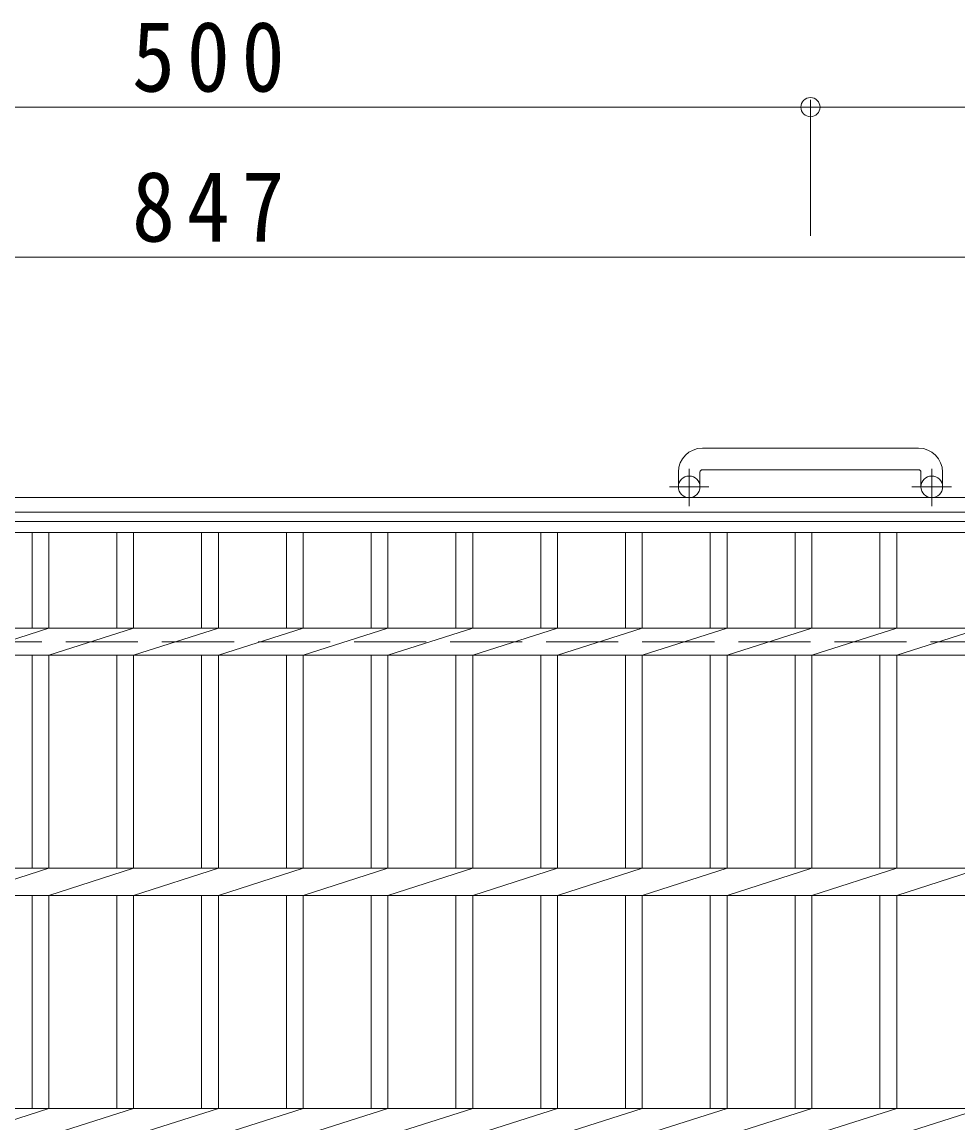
# Model space of a CAD drawing. Units: millimetres at full size, sheet at 1:10. Extents: x -1583 to 1722, y -1939 to 1679.
# Drawn here: x -865.3 to -475.6, y 1221.3 to 1679.4 of the extents above; entities that cross this region are included whole.
import ezdxf

# ---------------------------------------------------------------- set-up
doc = ezdxf.new("R2010")
doc.units = ezdxf.units.MM
doc.header["$LTSCALE"] = 10
doc.header["$PDMODE"] = 32
doc.header["$PDSIZE"] = 8
doc.linetypes.add('CHAIN1', pattern=[8, 5, -1, 1, -1])
doc.linetypes.add('DASHED3', pattern=[4, 3, -1])
for name, color, linetype, lineweight in [('C-1', 2, 'Continuous', 9), ('C-2', 3, 'Continuous', 9), ('C-4', 7, 'Continuous', 9)]:
    doc.layers.add(name, color=color, linetype=linetype, lineweight=lineweight)
doc.styles.add('ＭＳ ゴシック', font='')
doc.styles.get('ＭＳ ゴシック').set_extended_font_data('MS Gothic')

msp = doc.modelspace()

# ---------------------------------------------------------------- linework, layer by layer
at = {"layer": 'C-1'}
for p, q in [((-492.07, 1501.91), (-582.07, 1501.91)), ((-592.07, 1491.91), (-592.07, 1485.81)), ((-583.07, 1491.91), (-583.07, 1485.81)), ((-582.07, 1492.91), (-492.07, 1492.91)), ((-491.07, 1491.91), (-491.07, 1485.81)), ((-482.07, 1491.91), (-482.07, 1485.81)), ((-1297.07, 1481.31), (-277.07, 1481.31)), ((-1291.07, 1475.31), (-283.07, 1475.31))]:
    msp.add_line(p, q, dxfattribs=at)
at = {"layer": 'C-1', "linetype": 'CHAIN1'}
for p, q in [((-587.57, 1477.71), (-587.57, 1493.3)), ((-486.57, 1477.71), (-486.57, 1493.3)), ((-579.41, 1485.81), (-595.81, 1485.81)), ((-478.41, 1485.81), (-494.81, 1485.81))]:
    msp.add_line(p, q, dxfattribs=at)
at = {"layer": 'C-1', "linetype": 'DASHED3'}
msp.add_lwpolyline([(-337.07, 1421.31), (-1237.07, 1421.31), (-1237.07, 521.31), (-337.07, 521.31)], dxfattribs=at)
at = {"layer": 'C-1'}
for centre in [(-587.57, 1485.81), (-486.57, 1485.81)]:
    msp.add_circle(centre, 4.5, dxfattribs=at)
for centre, radius, start, end in [((-582.07, 1491.91), 10, 90, 180), ((-492.07, 1491.91), 10, 0, 90), ((-582.07, 1491.91), 1, 90, 180), ((-492.07, 1491.91), 1, 0, 90)]:
    msp.add_arc(centre, radius, start, end, dxfattribs=at)
at = {"layer": 'C-2'}
for p, q in [((-1284.57, 1471.31), (-289.57, 1471.31)), ((-1284.57, 1466.81), (-289.57, 1466.81)), ((-861.17, 1426.96), (-861.17, 1466.81)), ((-854.17, 1426.96), (-854.17, 1466.81)), ((-825.87, 1426.96), (-825.87, 1466.81)), ((-818.87, 1426.96), (-818.87, 1466.81)), ((-790.57, 1426.96), (-790.57, 1466.81)), ((-783.57, 1426.96), (-783.57, 1466.81)), ((-755.27, 1426.96), (-755.27, 1466.81)), ((-748.27, 1426.96), (-748.27, 1466.81)), ((-719.97, 1426.96), (-719.97, 1466.81)), ((-712.97, 1426.96), (-712.97, 1466.81)), ((-684.67, 1426.96), (-684.67, 1466.81)), ((-677.67, 1426.96), (-677.67, 1466.81)), ((-649.37, 1426.96), (-649.37, 1466.81)), ((-642.37, 1426.96), (-642.37, 1466.81)), ((-614.07, 1426.96), (-614.07, 1466.81)), ((-607.07, 1426.96), (-607.07, 1466.81)), ((-578.77, 1426.96), (-578.77, 1466.81)), ((-571.77, 1426.96), (-571.77, 1466.81)), ((-543.47, 1426.96), (-543.47, 1466.81)), ((-536.47, 1426.96), (-536.47, 1466.81)), ((-508.17, 1426.96), (-508.17, 1466.81)), ((-501.17, 1426.96), (-501.17, 1466.81)), ((-1178.77, 1426.96), (-395.37, 1426.96)), ((-889.47, 1415.66), (-854.17, 1426.96)), ((-854.17, 1415.66), (-818.87, 1426.96)), ((-818.87, 1415.66), (-783.57, 1426.96)), ((-783.57, 1415.66), (-748.27, 1426.96)), ((-748.27, 1415.66), (-712.97, 1426.96)), ((-712.97, 1415.66), (-677.67, 1426.96)), ((-677.67, 1415.66), (-642.37, 1426.96)), ((-642.37, 1415.66), (-607.07, 1426.96)), ((-607.07, 1415.66), (-571.77, 1426.96)), ((-571.77, 1415.66), (-536.47, 1426.96)), ((-536.47, 1415.66), (-501.17, 1426.96)), ((-501.17, 1415.66), (-465.87, 1426.96)), ((-1178.77, 1415.66), (-395.37, 1415.66)), ((-861.17, 1326.96), (-861.17, 1415.66)), ((-854.17, 1326.96), (-854.17, 1415.66)), ((-825.87, 1326.96), (-825.87, 1415.66)), ((-818.87, 1326.96), (-818.87, 1415.66)), ((-790.57, 1326.96), (-790.57, 1415.66)), ((-783.57, 1326.96), (-783.57, 1415.66)), ((-755.27, 1326.96), (-755.27, 1415.66)), ((-748.27, 1326.96), (-748.27, 1415.66)), ((-719.97, 1326.96), (-719.97, 1415.66)), ((-712.97, 1326.96), (-712.97, 1415.66)), ((-684.67, 1326.96), (-684.67, 1415.66)), ((-677.67, 1326.96), (-677.67, 1415.66)), ((-649.37, 1326.96), (-649.37, 1415.66)), ((-642.37, 1326.96), (-642.37, 1415.66)), ((-614.07, 1326.96), (-614.07, 1415.66)), ((-607.07, 1326.96), (-607.07, 1415.66)), ((-578.77, 1326.96), (-578.77, 1415.66)), ((-571.77, 1326.96), (-571.77, 1415.66)), ((-543.47, 1326.96), (-543.47, 1415.66)), ((-536.47, 1326.96), (-536.47, 1415.66)), ((-508.17, 1326.96), (-508.17, 1415.66)), ((-501.17, 1326.96), (-501.17, 1415.66)), ((-1284.57, 1326.96), (-289.57, 1326.96)), ((-889.47, 1315.66), (-854.17, 1326.96)), ((-854.17, 1315.66), (-818.87, 1326.96)), ((-818.87, 1315.66), (-783.57, 1326.96)), ((-783.57, 1315.66), (-748.27, 1326.96)), ((-748.27, 1315.66), (-712.97, 1326.96)), ((-712.97, 1315.66), (-677.67, 1326.96)), ((-677.67, 1315.66), (-642.37, 1326.96)), ((-642.37, 1315.66), (-607.07, 1326.96)), ((-607.07, 1315.66), (-571.77, 1326.96)), ((-571.77, 1315.66), (-536.47, 1326.96)), ((-536.47, 1315.66), (-501.17, 1326.96)), ((-501.17, 1315.66), (-465.87, 1326.96)), ((-1284.57, 1315.66), (-289.57, 1315.66)), ((-861.17, 1226.96), (-861.17, 1315.66)), ((-854.17, 1226.96), (-854.17, 1315.66)), ((-825.87, 1226.96), (-825.87, 1315.66)), ((-818.87, 1226.96), (-818.87, 1315.66)), ((-790.57, 1226.96), (-790.57, 1315.66)), ((-783.57, 1226.96), (-783.57, 1315.66)), ((-755.27, 1226.96), (-755.27, 1315.66)), ((-748.27, 1226.96), (-748.27, 1315.66)), ((-719.97, 1226.96), (-719.97, 1315.66)), ((-712.97, 1226.96), (-712.97, 1315.66)), ((-684.67, 1226.96), (-684.67, 1315.66)), ((-677.67, 1226.96), (-677.67, 1315.66)), ((-649.37, 1226.96), (-649.37, 1315.66)), ((-642.37, 1226.96), (-642.37, 1315.66)), ((-614.07, 1226.96), (-614.07, 1315.66)), ((-607.07, 1226.96), (-607.07, 1315.66)), ((-578.77, 1226.96), (-578.77, 1315.66)), ((-571.77, 1226.96), (-571.77, 1315.66)), ((-543.47, 1226.96), (-543.47, 1315.66)), ((-536.47, 1226.96), (-536.47, 1315.66)), ((-508.17, 1226.96), (-508.17, 1315.66)), ((-501.17, 1226.96), (-501.17, 1315.66)), ((-1284.57, 1226.96), (-289.57, 1226.96)), ((-889.47, 1215.66), (-854.17, 1226.96)), ((-854.17, 1215.66), (-818.87, 1226.96)), ((-818.87, 1215.66), (-783.57, 1226.96)), ((-783.57, 1215.66), (-748.27, 1226.96)), ((-748.27, 1215.66), (-712.97, 1226.96)), ((-712.97, 1215.66), (-677.67, 1226.96)), ((-677.67, 1215.66), (-642.37, 1226.96)), ((-642.37, 1215.66), (-607.07, 1226.96)), ((-607.07, 1215.66), (-571.77, 1226.96)), ((-571.77, 1215.66), (-536.47, 1226.96)), ((-536.47, 1215.66), (-501.17, 1226.96)), ((-501.17, 1215.66), (-465.87, 1226.96))]:
    msp.add_line(p, q, dxfattribs=at)
at = {"layer": 'C-4'}
for p, q in [((-537.07, 1646.91), (-537.07, 1590.38)), ((-1037.07, 1643.91), (-537.07, 1643.91)), ((-537.07, 1643.91), (-277.07, 1643.91)), ((-1210.57, 1581.45), (-363.57, 1581.45))]:
    msp.add_line(p, q, dxfattribs=at)
msp.add_point((-537.07, 1643.91), dxfattribs=at)

# ---------------------------------------------------------------- texts
at = {"layer": 'C-4', "color": 2, "char_height": 29.33, "attachment_point": 7, "style": 'ＭＳ ゴシック'}
for s, insert in [('\\T1.27;\\W0.9;500', (-819.57, 1649.91)), ('\\T1.27;\\W0.9;847', (-819.57, 1587.45))]:
    msp.add_mtext(s, dxfattribs=dict(at, insert=insert))

doc.saveas('drawing.dxf')
